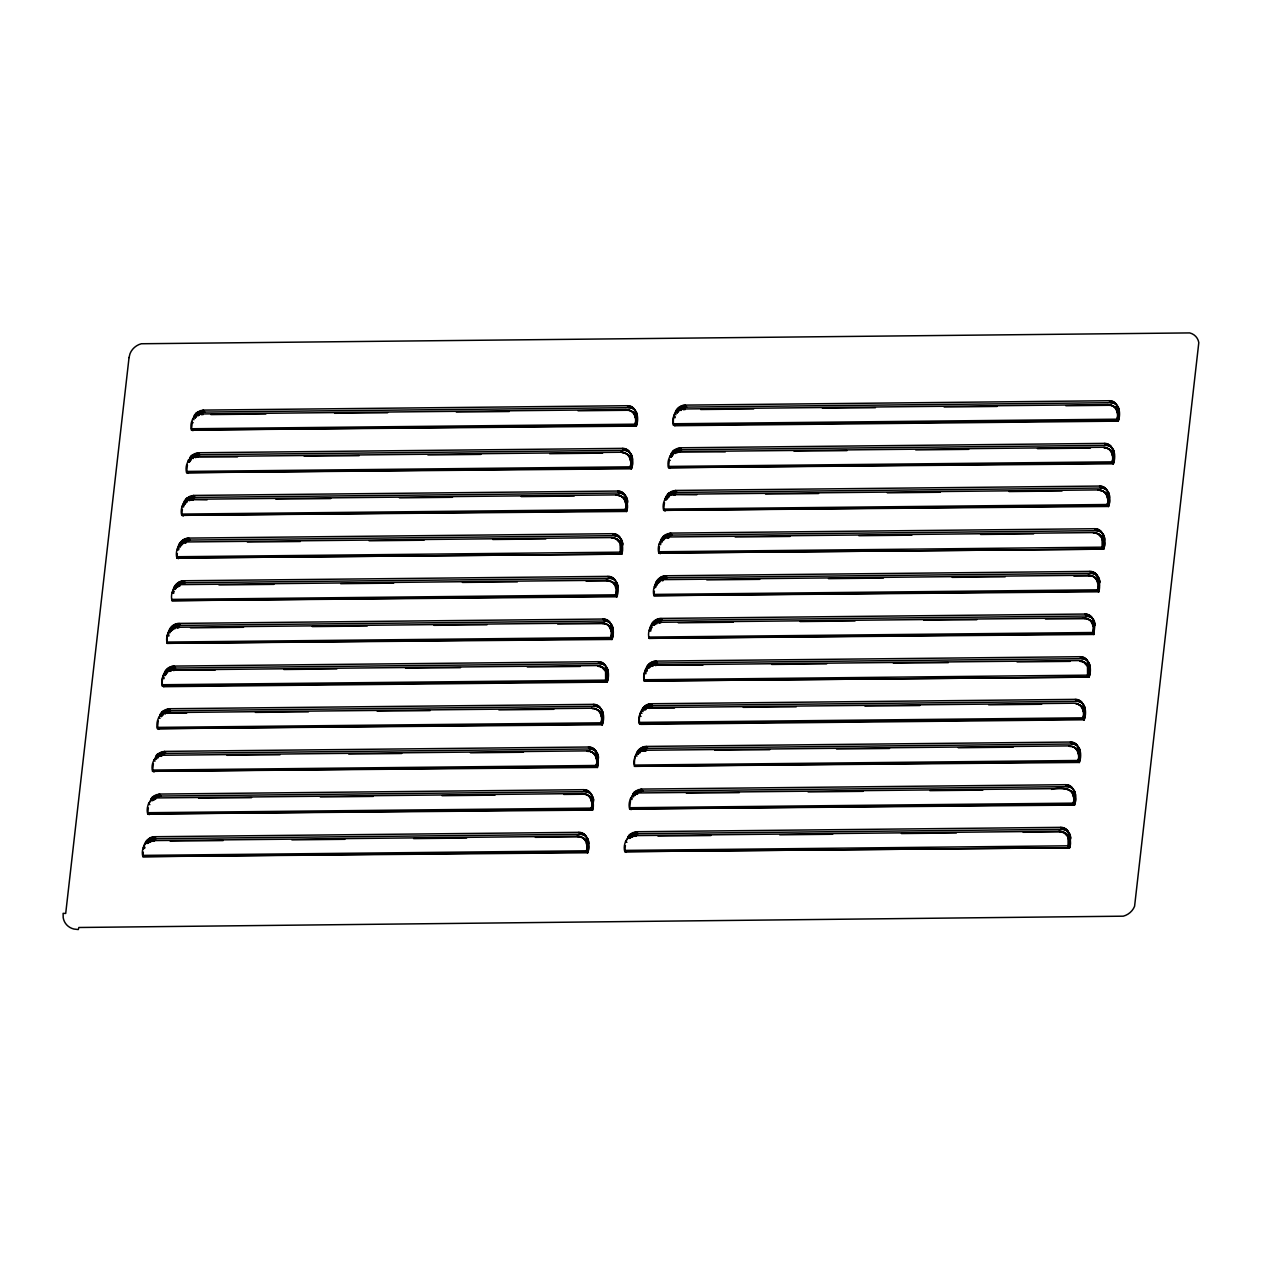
<?xml version="1.0" encoding="UTF-8"?>
<svg xmlns="http://www.w3.org/2000/svg" width="1262" height="1262" viewBox="0 0 1262 1262"><rect width="100%" height="100%" fill="white"/><g stroke="black" fill="none" stroke-linecap="round" stroke-linejoin="round"><path stroke-width="1.5" d="M145.887 841.517L147.26 843.473L151.14 840.066L156.062 838.694L580.141 834.308C589.512 834.198 590.411 846.203 587.666 852.765L586.215 852.055C588.786 845.193 585.3 835.775 577.065 836.201L152.986 840.587C144.783 840.397 140.808 849.468 142.843 856.646L587.666 852.765L586.294 850.793C589.054 844.231 588.155 832.242 578.769 832.336L154.69 836.722C148.427 836.895 143.363 842.732 143.663 848.932M590.774 793.309L593.597 799.619L592.525 810.094L591.073 809.399C593.661 802.522 590.159 793.104 581.94 793.53L157.845 797.915C149.657 797.742 145.682 806.797 147.701 813.974L592.525 810.094L591.168 808.122C593.913 801.575 593.014 789.57 583.643 789.681L159.548 794.066L152.497 796.937L148.853 803.437M595.632 750.638L598.472 756.963L597.383 767.438L595.932 766.728C598.519 759.866 595.017 750.448 586.798 750.874L162.703 755.26C154.516 755.086 150.541 764.141 152.56 771.319L597.383 767.438L596.027 765.466C598.772 758.904 597.872 746.915 588.502 747.009L164.407 751.395L157.356 754.266L153.712 760.781M161.299 712.525L162.656 714.481L165.732 712.083L170.638 710.711L594.717 706.326C604.104 706.215 605.003 718.204 602.258 724.767L600.791 724.072C603.378 717.195 599.876 707.777 591.657 708.203L167.562 712.588C159.375 712.415 155.4 721.485 157.434 728.663L602.258 724.767L600.886 722.81C603.63 716.248 602.731 704.243 593.361 704.354L169.266 708.739L162.23 711.61L158.57 718.11M163.744 686.686L162.293 685.992C160.258 678.814 164.234 669.759 172.421 669.933L596.516 665.547C605.003 665.358 610.303 674.176 607.117 682.111L605.744 680.139C608.489 673.577 607.59 661.588 598.22 661.698L174.124 666.084C164.912 666.304 161.489 677 162.372 684.73L163.744 686.686L607.117 682.111C609.861 675.549 608.962 663.56 599.592 663.654L175.497 668.04L170.591 669.428L166.71 672.835L165.338 670.863M610.603 637.484C613.348 630.921 612.449 618.932 603.078 619.027L178.999 623.412C169.771 623.633 166.347 634.329 167.247 642.058L610.603 637.484L611.975 639.44L167.152 643.336C165.117 636.158 169.092 627.088 177.295 627.261L601.375 622.876C609.593 622.45 613.095 631.868 610.508 638.746L611.975 639.44C614.72 632.893 613.821 620.888 604.451 620.999L180.356 625.384L175.45 626.757L171.569 630.164L170.196 628.192M175.055 585.536L176.428 587.508L180.308 584.101L185.214 582.713L609.309 578.327C618.68 578.233 619.579 590.222 616.834 596.784L615.367 596.09C617.954 589.212 614.452 579.794 606.233 580.22L182.154 584.606C173.951 584.432 169.976 593.487 172.011 600.665L616.834 596.784L615.462 594.812C618.206 588.25 617.307 576.261 607.937 576.371L183.858 580.757C177.595 580.93 172.531 586.767 172.831 592.966M176.869 558.009L621.693 554.128C624.895 546.194 619.595 537.375 611.092 537.565L187.013 541.95C178.81 541.761 174.834 550.831 176.869 558.009L621.693 554.128L620.32 552.157C623.081 545.594 622.166 533.605 612.796 533.7L188.716 538.085C182.454 538.259 177.39 544.096 177.69 550.295M621.693 554.128L622.765 543.654L619.926 537.328M624.8 494.672L627.624 500.982L626.551 511.457L625.1 510.763C627.671 503.885 624.185 494.467 615.951 494.893L191.871 499.279C183.684 499.105 179.709 508.16 181.728 515.338L626.551 511.457L625.179 509.485C627.94 502.939 627.04 490.934 617.654 491.044L193.575 495.43L186.524 498.301L182.88 504.8M190.452 456.544L191.824 458.516L196.067 455.55L199.806 454.73L623.885 450.345C633.256 450.25 634.171 462.239 631.41 468.801L629.959 468.092C632.546 461.229 629.044 451.812 620.825 452.238L196.73 456.623C188.543 456.434 184.567 465.504 186.587 472.682L631.41 468.801L630.053 466.83C632.798 460.267 631.899 448.278 622.529 448.373L198.434 452.758L191.382 455.629L187.738 462.144M195.326 413.889L196.683 415.845L200.926 412.895L204.665 412.075L628.744 407.689C638.13 407.579 639.029 419.568 636.269 426.13L634.818 425.436C637.405 418.558 633.903 409.14 625.684 409.566L201.589 413.952C193.401 413.778 189.426 422.849 191.445 430.026L636.269 426.13L634.912 424.174C637.657 417.612 636.758 405.607 627.388 405.717L203.292 410.103L196.241 412.974L192.597 419.473M624.769 851.661L1069.592 847.78C1072.779 839.845 1067.478 831.027 1058.992 831.216L634.896 835.602C626.709 835.412 622.734 844.483 624.769 851.661L1069.592 847.78L1068.22 845.808C1070.965 839.246 1070.066 827.257 1060.695 827.351L636.6 831.737L629.564 834.608L625.905 841.123M1069.592 847.78L1070.665 837.305L1067.826 830.98M632.672 793.861L634.045 795.833L637.925 792.426L642.831 791.053L1066.926 786.668C1076.297 786.557 1077.196 798.546 1074.451 805.109L1072.984 804.415C1075.571 797.537 1072.069 788.119 1063.85 788.545L639.755 792.93C631.568 792.757 627.593 801.827 629.628 808.989L1074.451 805.109L1073.079 803.137C1075.823 796.59 1074.924 784.585 1065.554 784.696L641.459 789.081L634.423 791.952L630.763 798.452M1077.937 760.481C1080.682 753.919 1079.783 741.93 1070.413 742.04L646.333 746.426C637.105 746.647 633.682 757.342 634.581 765.072L1077.937 760.481L1079.31 762.453L634.486 766.334C632.451 759.156 636.427 750.101 644.63 750.275L1068.709 745.889C1076.928 745.463 1080.43 754.881 1077.843 761.743L1079.31 762.453C1082.055 755.891 1081.155 743.902 1071.785 743.996L647.69 748.382L642.784 749.77L638.903 753.162L637.531 751.205M1076.265 704.007C1084.026 704.417 1086.251 713.456 1084.168 719.782L1082.796 717.826C1085.557 711.263 1084.642 699.274 1075.271 699.369L651.192 703.754C641.964 703.975 638.54 714.671 639.44 722.4L640.796 724.372L1084.168 719.782C1086.913 713.219 1086.014 701.23 1076.644 701.341L652.549 705.726L648.826 706.546L644.582 709.496L643.21 707.54M1087.655 675.154C1090.415 668.592 1089.516 656.603 1080.13 656.713L656.051 661.099C646.838 661.32 643.399 672.015 644.298 679.745L1087.655 675.154L1089.027 677.126L644.204 681.007C642.169 673.829 646.144 664.774 654.347 664.948L1078.426 660.562C1086.929 660.373 1092.229 669.191 1089.027 677.126L644.204 681.007M1089.027 677.126C1091.772 670.564 1090.873 658.575 1081.502 658.669L657.423 663.055L652.501 664.443L648.621 667.85L647.248 665.879M1092.135 617.67L1094.959 623.996L1093.886 634.455L1092.435 633.761C1095.022 626.883 1091.52 617.481 1083.301 617.907L659.206 622.292C651.018 622.103 647.043 631.174 649.062 638.351L1093.886 634.455L1092.529 632.499C1095.274 625.936 1094.375 613.947 1085.004 614.042L660.909 618.427C654.647 618.601 649.583 624.438 649.898 630.637M1096.993 575.015L1099.833 581.325L1098.745 591.799L1097.293 591.105C1099.88 584.227 1096.378 574.809 1088.159 575.235L664.064 579.621C655.877 579.447 651.902 588.502 653.921 595.68L1098.745 591.799L1097.388 589.827C1100.133 583.265 1099.234 571.276 1089.863 571.386L665.768 575.772C659.505 575.945 654.442 581.782 654.757 587.982M658.796 553.024L1103.619 549.144C1106.806 541.209 1101.505 532.39 1093.018 532.58L668.923 536.965C660.736 536.776 656.761 545.847 658.796 553.024L1103.619 549.144L1102.247 547.172C1104.991 540.609 1104.092 528.62 1094.722 528.715L670.627 533.1L663.591 535.971L659.931 542.486M1103.619 549.144C1106.364 542.581 1105.465 530.576 1096.079 530.687L671.999 535.072L664.948 537.943L663.591 535.971M667.519 494.231L668.876 496.187L673.135 493.237L676.858 492.417L1100.953 488.031C1110.323 487.921 1111.223 499.91 1108.478 506.472L1107.011 505.778C1109.598 498.9 1106.096 489.482 1097.877 489.908L673.782 494.294C665.595 494.12 661.619 503.175 663.654 510.353L1108.478 506.472L1107.105 504.5C1109.85 497.954 1108.951 485.949 1099.581 486.059L675.485 490.445L668.45 493.316L664.79 499.815M672.378 451.559L673.75 453.531L676.811 451.133L681.717 449.745L1105.812 445.36C1115.182 445.265 1116.081 457.254 1113.336 463.817L1111.869 463.107C1114.456 456.245 1110.954 446.827 1102.736 447.253L678.656 451.638C670.453 451.465 666.478 460.52 668.513 467.697L1113.336 463.817L1111.964 461.845C1114.709 455.282 1113.81 443.293 1104.439 443.388L680.36 447.789L673.309 450.644L669.665 457.159M1065.854 405.733L1109.061 405.291C1117.28 404.865 1120.782 414.283 1118.195 421.145L1116.823 419.189C1119.568 412.627 1118.668 400.638 1109.298 400.732L685.219 405.118C675.99 405.339 672.567 416.034 673.466 423.764L674.823 425.736L1118.195 421.145C1120.94 414.583 1120.041 402.594 1110.67 402.704L686.575 407.09L681.669 408.462L677.789 411.869L676.416 409.898M587.666 852.765C590.253 845.887 586.751 836.469 578.532 836.895L535.34 837.337M592.525 810.094C595.112 803.231 591.61 793.814 583.391 794.24L563.751 794.429M597.383 767.438C600.27 759.74 595.995 751.805 588.029 750.953M602.258 724.767C604.34 718.441 602.1 709.402 594.355 708.992M607.117 682.111L605.65 681.401L605.571 671.384L601.233 666.636M611.975 639.44C614.547 632.577 611.06 623.16 602.826 623.586L557.678 624.043M616.834 596.784L616.992 587.777L615.54 587.067M620.241 553.419L620.163 543.401L615.824 538.653M626.551 511.457C629.912 503.049 624.264 495.225 615.951 494.893M631.41 468.801C634.786 460.378 629.123 452.569 620.825 452.238M636.269 426.13C638.856 419.268 635.354 409.85 627.135 410.276L578.059 410.781M640.796 724.372L639.345 723.678C637.31 716.5 641.285 707.43 649.488 707.603L1073.568 703.218C1081.802 702.792 1085.288 712.21 1082.717 719.088L1084.168 719.782M674.823 425.736L673.372 425.042C671.337 417.864 675.312 408.793 683.515 408.967L1107.594 404.581C1115.813 404.155 1119.315 413.573 1116.728 420.451L1118.195 421.145M1068.125 847.07L1068.046 837.053L1063.708 832.305M1074.451 805.109C1079.893 789.633 1062.73 786.226 1051.562 789.397M1079.31 762.453C1080.887 756.601 1079.815 748.05 1072.621 746.883M1087.576 676.432L1087.497 666.399L1083.159 661.651M1093.886 634.455L1094.059 625.447L1092.592 624.753M1098.745 591.799C1101.127 584.811 1098.177 576.813 1090.605 575.535M1102.152 548.434L1102.073 538.417L1097.735 533.668M1108.478 506.472C1111.838 498.064 1106.175 490.24 1097.877 489.908M1113.336 463.817C1115.908 456.939 1112.421 447.521 1104.187 447.947M143.3 852.15L142.937 855.384L586.294 850.793M149.168 814.684L147.796 812.712L148.348 807.885M154.027 772.013L152.655 770.057L153.396 763.605M158.886 729.357L157.513 727.385L158.255 720.949M178.336 558.703L176.964 556.731L177.327 553.513M183.195 516.048L181.823 514.076L182.375 509.249M188.054 473.376L186.681 471.42L187.423 464.968M192.912 430.721L191.54 428.749L192.281 422.313M626.22 852.355L624.848 850.399L625.4 845.556M631.079 809.699L629.706 807.727L630.448 801.291M654.379 591.2L654.016 594.418L1097.388 589.827M660.247 553.718L658.874 551.762L659.427 546.919M665.106 511.063L663.733 509.091L664.475 502.655M669.964 468.391L668.608 466.435L669.333 459.999M165.464 675.044L166.016 673.908L164.644 671.936M671.684 456.749L672.236 455.614L670.863 453.642M180.734 541.871L182.107 543.843L180.592 545.925L179.236 543.954M662.66 536.886L664.017 538.858L662.518 540.941L661.146 538.969M1098.366 576.971L1094.785 574.1L1091.22 573.342L667.141 577.744L661.114 579.794L657.66 583.596L656.287 581.624M656.54 585.379L657.139 584.448L655.688 583.754M597.005 752.609L593.424 749.723L589.859 748.981L165.779 753.367L160.873 754.755L156.977 758.146L155.62 756.19M592.13 795.265L589.606 792.93L585 791.653L160.921 796.038L156.015 797.41L152.118 800.818L150.762 798.846M1093.491 619.642L1090.967 617.292L1086.361 616.014L662.282 620.399L657.376 621.772L653.479 625.179L652.123 623.207M1069.198 832.952L1065.617 830.065L1062.068 829.323L637.973 833.709L633.067 835.081L629.186 838.489L627.813 836.532M161.362 716.564L162.214 715.775L160.763 715.081M626.157 496.629L622.576 493.757L619.027 493.016L194.947 497.402L187.896 500.273L186.524 498.301M621.298 539.3L617.717 536.413L614.168 535.672L190.073 540.057L183.037 542.928L181.665 540.956M667.677 537.076L669.144 537.77L665.263 537.675M644.63 750.275L646.081 750.969L640.954 750.985M207.078 499.847L189.395 499.626M696.845 494.767L671.305 494.641M186.697 713.109L165.085 712.935M674.507 708.061L647.012 707.95M237.461 456.907L195.484 456.734M725.271 451.875L677.394 451.749M215.108 670.201L171.175 670.043M702.918 665.153L653.101 665.058M210.896 414.583L265.872 413.999M334.588 413.289L387.608 412.753M456.323 412.043L509.327 411.491M700.678 409.503L753.682 408.967M822.398 408.257L875.418 407.705M944.134 406.995L997.138 406.443M191.54 428.749L634.912 424.174M673.466 423.764L1116.823 419.189M191.445 430.026L634.818 425.436M673.372 425.042L1116.728 420.451M304.205 456.229L359.181 455.661M427.897 454.951L480.917 454.399M549.633 453.689L602.637 453.137M793.987 451.165L846.991 450.613M915.707 449.903L968.727 449.351M1037.443 448.641L1090.447 448.089M186.681 471.42L630.053 466.83M668.608 466.435L1111.964 461.845M186.587 472.682L629.959 468.092M668.513 467.697L1111.869 463.107M275.794 499.121L330.77 498.553M399.486 497.843L452.49 497.307M521.206 496.597L574.226 496.045M765.561 494.057L818.565 493.521M887.296 492.811L940.3 492.259M1009.016 491.549L1062.036 490.997M181.823 514.076L625.179 509.485M663.733 509.091L1107.105 504.5M181.728 515.338L625.1 510.763M663.654 510.353L1107.011 505.778M247.368 542.029L300.372 541.493M369.103 540.783L424.079 540.215M492.795 539.489L545.799 538.953M735.178 536.997L790.154 536.429M858.87 535.703L911.874 535.167M980.59 534.457L1033.61 533.905M176.964 556.731L620.32 552.157M658.874 551.762L1102.247 547.172M218.941 584.937L273.917 584.369M340.677 583.675L393.681 583.139M462.413 582.429L517.373 581.861M586.104 581.151L608.931 581.009L613.427 582.587L616.361 585.789L614.909 585.095M706.752 579.889L759.771 579.353M828.487 578.643L883.463 578.075M952.179 577.365L1005.183 576.813M1073.899 576.103L1090.857 576.024L1089.39 575.314M172.105 599.403L615.462 594.812M172.011 600.665L615.367 596.09M653.921 595.68L1097.293 591.105M190.53 627.845L243.534 627.293M312.25 626.583L367.226 626.015M433.986 625.337L486.99 624.785M678.341 622.797L733.301 622.229M800.061 621.551L855.037 620.967M923.752 620.257L976.772 619.721M1045.488 619.011L1085.998 618.68L1090.494 620.257L1093.807 624.438M649.157 637.073L1092.529 632.499M167.152 643.336L610.508 638.746M649.062 638.351L1092.435 633.761M283.84 669.491L336.844 668.939M405.559 668.229L460.535 667.661M527.295 666.983L580.299 666.431M771.634 664.443L826.61 663.875M893.37 663.197L948.346 662.629M1017.062 661.903L1070.081 661.367M162.372 684.73L605.744 680.139M162.293 685.992L605.65 681.401M255.413 712.399L308.417 711.847M377.149 711.137L430.153 710.601M498.869 709.875L553.844 709.307M743.223 707.351L796.227 706.815M864.943 706.089L919.919 705.521M988.635 704.811L1041.655 704.275M157.513 727.385L600.886 722.81M639.44 722.4L1082.796 717.826M157.434 728.663L600.791 724.072M639.345 723.678L1082.717 719.088M226.986 755.307L280.006 754.755M348.722 754.045L401.726 753.493M470.442 752.783L523.462 752.247M714.797 750.259L769.773 749.691M836.532 748.997L889.536 748.461M958.252 747.751L1013.228 747.167M152.655 770.057L596.027 765.466M152.56 771.319L595.932 766.728M634.486 766.334L1077.843 761.743M198.576 798.215L251.58 797.663M320.296 796.953L373.315 796.401M442.031 795.691L495.035 795.139M686.37 793.167L739.39 792.615M808.106 791.905L863.082 791.337M929.842 790.643L982.846 790.107M147.796 812.712L591.168 808.122M629.706 807.727L1073.079 803.137M147.701 813.974L591.073 809.399M629.628 808.989L1072.984 804.415M170.149 841.123L223.153 840.571M291.885 839.861L344.889 839.309M413.605 838.599L466.625 838.047M657.959 836.075L710.963 835.523M779.679 834.813L832.699 834.261M901.415 833.551L956.391 832.983M1023.151 832.289L1060.443 831.91L1065.175 832.999M624.848 850.399L1068.22 845.808M142.843 856.646L586.215 852.055M1079.893 661.256L1084.61 662.361M597.967 666.241L602.7 667.346M1099.186 534.362L1094.264 532.659M617.276 539.347L612.338 537.644M1111.223 405.228L1114.788 406.948M1110.055 404.881L1111.506 405.591M1114.251 406.932L1115.703 407.626M1108.841 404.676L1110.292 405.37M1115.056 407.689L1116.507 408.399M1107.594 404.581L1109.061 405.291M1115.734 408.541L1117.186 409.251M1116.271 409.456L1117.722 410.166M1116.665 410.434L1118.116 411.128M1116.902 411.444L1118.353 412.138M1116.98 412.469L1118.447 413.163M1106.364 447.884L1109.929 449.619M1105.197 447.553L1106.648 448.247M1109.393 449.587L1110.844 450.297M1103.982 447.332L1105.433 448.026M1110.197 450.36L1111.648 451.055M1110.86 451.212L1112.327 451.906M1111.412 452.127L1112.863 452.821M1111.806 453.09L1113.258 453.799M1112.043 454.099L1113.494 454.793M1112.122 455.125L1113.589 455.834M1101.489 490.555L1105.07 492.275M1100.338 490.208L1101.789 490.902M1104.534 492.259L1105.985 492.953M1099.123 490.003L1100.574 490.697M1105.338 493.016L1106.79 493.726M1106.001 493.868L1107.468 494.562M1106.537 494.783L1108.004 495.493M1106.932 495.761L1108.399 496.455M1107.184 496.771L1108.635 497.465M1107.263 497.796L1108.714 498.49M1095.463 532.88L1098.098 533.905M1098.745 534.236L1101.127 535.609M1100.464 535.687L1101.931 536.382M1093.018 532.58L1094.469 533.274M1101.142 536.539L1102.609 537.233M1101.679 537.454L1103.146 538.148M1102.073 538.417L1103.54 539.111M1102.325 539.426L1103.777 540.12M1102.404 540.452L1103.856 541.161M1091.772 575.866L1095.353 577.602M1094.801 577.57L1096.268 578.28M1095.605 578.343L1097.072 579.037M1088.159 575.235L1089.611 575.929M1096.284 579.195L1097.751 579.889M1096.82 580.11L1098.287 580.804M1097.214 581.088L1098.681 581.782M1097.451 582.082L1098.918 582.792M1097.546 583.123L1098.997 583.817M683.515 408.967L684.966 409.677M682.269 409.077L683.72 409.787M679.839 409.677L681.306 410.387L678.719 410.166M676.7 411.459L678.167 412.153M675.848 412.232L677.315 412.942M674.523 414.031L675.99 414.725M673.766 416.018L675.233 416.728M673.624 417.059L675.075 417.754M1086.913 618.538L1090.494 620.257M1085.746 618.191L1087.213 618.901M1089.942 620.241L1091.409 620.936M1084.531 617.986L1085.998 618.68M1090.747 621.014L1092.214 621.709M1083.301 617.907L1084.752 618.601M1091.425 621.85L1092.876 622.56M1091.961 622.781L1093.428 623.475M1092.687 625.778L1094.138 626.473M629.296 410.213L632.877 411.933M628.129 409.866L629.596 410.576M632.325 411.917L633.792 412.611M626.914 409.661L628.381 410.355M633.13 412.674L634.597 413.384M625.684 409.566L627.135 410.276M633.808 413.526L635.275 414.236M634.344 414.441L635.811 415.151M634.739 415.419L636.206 416.113M634.975 416.428L636.442 417.123M635.07 417.454L636.521 418.148M678.656 451.638L680.108 452.332M676.18 451.985L677.631 452.679M674.981 452.348L676.448 453.042M673.861 452.821L675.312 453.531M671.841 454.115L673.309 454.809M670.99 454.904L672.457 455.598M670.264 455.771L671.715 456.465M669.665 456.686L671.132 457.396M668.765 459.715L670.217 460.409M1080.887 660.862L1083.506 661.903M1084.168 662.235L1086.55 663.607M1079.673 660.641L1081.14 661.351M1085.888 663.67L1087.339 664.364M1086.566 664.522L1088.018 665.216M1087.103 665.437L1088.554 666.131M1087.497 666.399L1088.948 667.109M1087.734 667.409L1089.201 668.119M1087.828 668.45L1089.28 669.144M624.438 452.869L628.019 454.604M623.27 452.537L624.737 453.232M627.466 454.572L628.933 455.267M622.056 452.317L623.523 453.011M628.271 455.345L629.738 456.039M628.949 456.197L630.401 456.891M629.486 457.112L630.953 457.806M629.88 458.074L631.331 458.784M630.117 459.084L631.584 459.778M630.211 460.109L631.663 460.819M673.782 494.294L675.249 495.004M672.536 494.404L674.003 495.114M667.945 496.076L669.396 496.786M666.983 496.771L668.45 497.48M666.131 497.559L667.598 498.269M665.405 498.427L666.857 499.121M664.806 499.358L666.273 500.052M1077.196 703.865L1080.761 705.584M1076.029 703.518L1077.48 704.228M1080.225 705.568L1081.676 706.263M1081.029 706.326L1082.48 707.035M1081.708 707.177L1083.159 707.887M1082.244 708.092L1083.695 708.802M1082.638 709.07L1084.09 709.765M1082.875 710.08L1084.326 710.774M1082.954 711.105L1084.421 711.8M619.579 495.524L623.144 497.26M618.412 495.193L619.879 495.887M622.608 497.244L624.075 497.938M617.197 494.988L618.664 495.682M623.412 498.001L624.864 498.711M624.091 498.853L625.542 499.547M624.627 499.768L626.078 500.478M625.021 500.746L626.473 501.44M625.258 501.755L626.725 502.45M625.353 502.781L626.804 503.475M666.446 537.312L667.913 538.006M663.086 538.748L664.538 539.442M662.124 539.442L663.575 540.136L661.272 540.231M660.547 541.082L661.998 541.792M659.49 542.991L660.957 543.701M659.19 544.017L660.641 544.711M1072.337 746.52L1075.902 748.256M1075.366 748.224L1076.817 748.934M1069.955 745.968L1071.406 746.678M1076.17 748.997L1077.622 749.691M1068.709 745.889L1070.176 746.583M1076.849 749.849L1078.3 750.543M1077.385 750.764L1078.836 751.458M1077.78 751.726L1079.231 752.436M1078.016 752.736L1079.467 753.446M1078.095 753.761L1079.562 754.471M613.553 537.849L616.172 538.89M616.834 539.221L618.285 539.931M617.749 539.899L619.2 540.593M618.554 540.672L620.005 541.366M611.092 537.565L612.559 538.259M619.232 541.508L620.683 542.218M619.768 542.439L621.219 543.133M620.163 543.401L621.614 544.096M620.399 544.411L621.85 545.105M620.478 545.436L621.945 546.146M661.588 579.968L663.055 580.678L660.405 580.331M658.228 581.403L659.679 582.113M657.265 582.097L658.717 582.807M656.414 582.886L657.865 583.58M654.631 585.663L656.082 586.357M654.331 586.672L655.783 587.366M1067.478 789.192L1071.044 790.911M1066.311 788.845L1067.762 789.539M1070.507 790.895L1071.959 791.589M1065.096 788.64L1066.548 789.334M1071.312 791.653L1072.763 792.362M1063.85 788.545L1065.302 789.255M1071.974 792.504L1073.441 793.199M1072.526 793.419L1073.978 794.129M1072.905 794.397L1074.372 795.092M1073.157 795.407L1074.609 796.101M1073.236 796.432L1074.703 797.127M609.861 580.851L613.427 582.587M608.694 580.52L610.145 581.214M612.89 582.555L614.342 583.265M607.479 580.299L608.931 581.009M613.695 583.328L615.146 584.022M606.233 580.22L607.7 580.914M614.373 584.18L615.824 584.874M615.619 588.108L617.086 588.802M659.206 622.292L660.657 622.986M657.959 622.403L659.411 623.097M655.546 623.002L656.997 623.696L654.41 623.475M653.369 624.075L654.82 624.769L652.407 624.769M650.829 626.409L652.28 627.119M650.23 627.34L651.681 628.034M649.772 628.318L651.224 629.012M201.589 413.952L203.056 414.662M649.473 629.328L650.924 630.038M200.343 414.062L201.81 414.772M649.315 630.369L650.782 631.063M197.929 414.662L199.38 415.372M196.793 415.151L198.26 415.845M1061.452 831.516L1064.071 832.541M1064.718 832.873L1066.185 833.583M1065.649 833.551L1067.1 834.245M1060.238 831.295L1061.689 831.989M1066.437 834.324L1067.904 835.018M194.79 416.444L196.241 417.138M1058.992 831.216L1060.443 831.91M1067.116 835.176L1068.583 835.87M1067.652 836.091L1069.119 836.785M193.938 417.217L195.389 417.927M1068.046 837.053L1069.513 837.747M1068.299 838.063L1069.75 838.757M1068.378 839.088L1069.829 839.798M192.613 419.016L194.064 419.71M191.698 422.044L193.165 422.738M605.003 623.523L608.568 625.242M603.835 623.176L605.287 623.885M608.032 625.226L609.483 625.92M602.621 622.971L604.072 623.665M608.836 625.999L610.287 626.693M601.375 622.876L602.826 623.586M609.499 626.835L610.966 627.545M610.051 627.75L611.502 628.46M610.445 628.728L611.896 629.423M610.682 629.738L612.133 630.432M610.761 630.763L612.228 631.457M654.347 664.948L655.798 665.642M651.87 665.295L653.322 665.989M650.687 665.658L652.138 666.352L649.551 666.147M648.494 666.73L649.962 667.424M647.548 667.424L648.999 668.134M645.955 669.081L647.422 669.775M645.371 670.012L646.822 670.706M196.73 456.623L198.181 457.317M644.614 671.999L646.065 672.693M194.253 456.97L195.72 457.664M644.456 673.025L645.907 673.734M191.934 457.806L193.401 458.516M189.931 459.1L191.382 459.794M189.079 459.889L190.53 460.583M188.353 460.74L189.805 461.45M187.754 461.671L189.205 462.381M598.977 665.847L601.595 666.888M602.258 667.204L604.624 668.592M597.762 665.626L599.213 666.336M603.977 668.655L605.429 669.349M604.64 669.507L606.107 670.201M605.176 670.422L606.643 671.116M605.571 671.384L607.038 672.094M605.823 672.394L607.274 673.103M605.902 673.435L607.353 674.129M649.488 707.603L650.94 708.313M648.242 707.714L649.693 708.424M644.693 708.802L646.144 709.496M643.636 709.402L645.103 710.096M640.497 712.667L641.964 713.361M191.871 499.279L193.323 499.989M190.625 499.389L192.076 500.099M639.597 715.696L641.049 716.39M188.212 499.989L189.663 500.698M186.019 501.061L187.486 501.771M185.072 501.755L186.524 502.465L184.22 502.544M183.479 503.412L184.946 504.106M182.895 504.343L184.347 505.037M182.438 505.321L183.889 506.015M182.138 506.33L183.589 507.024M595.27 708.85L598.851 710.569M594.102 708.503L595.569 709.212M598.314 710.553L599.765 711.247M599.103 711.311L600.57 712.02M591.657 708.203L593.108 708.913M599.781 712.162L601.248 712.872M600.318 713.077L601.785 713.787M600.712 714.055L602.179 714.749M600.964 715.065L602.416 715.759M601.043 716.09L602.495 716.784M643.383 750.385L644.835 751.079M642.153 750.622L643.604 751.316M638.777 752.057L640.244 752.751M636.963 753.54L638.43 754.234M635.638 755.323L637.105 756.033M184.536 542.297L185.987 542.991L183.353 542.66M181.16 543.733L182.627 544.427M180.214 544.427L181.665 545.121M179.362 545.216L180.813 545.91M178.62 546.067L180.087 546.777M177.579 547.976L179.03 548.686M177.264 548.986L178.731 549.696M590.411 751.505L593.992 753.24M589.244 751.174L590.711 751.868M593.44 753.209L594.907 753.903M594.244 753.982L595.711 754.676M586.798 750.874L588.25 751.568M594.923 754.834L596.39 755.528M595.459 755.749L596.926 756.443M595.853 756.711L597.32 757.421M596.09 757.721L597.557 758.415M596.185 758.746L597.636 759.456M636.095 793.64L637.562 794.35M633.918 794.713L635.37 795.423M632.104 796.196L633.571 796.906M630.779 797.994L632.246 798.688M630.322 798.972L631.789 799.666M178.478 585.316L179.945 586.01M177.358 585.805L178.81 586.499M176.301 586.388L177.768 587.098L175.339 587.082M174.487 587.871L175.954 588.565M173.762 588.739L175.229 589.433M172.72 590.648L174.172 591.342M172.405 591.657L173.872 592.351M172.263 592.683L173.714 593.392M585.552 794.161L589.133 795.896M584.385 793.83L585.852 794.524M588.581 795.88L590.048 796.574M583.17 793.624L584.637 794.319M589.386 796.637L590.853 797.347M581.94 793.53L583.391 794.24M590.064 797.489L591.515 798.183M590.6 798.404L592.067 799.114M590.995 799.382L592.446 800.076M591.231 800.392L592.698 801.086M591.326 801.417L592.777 802.111M634.896 835.602L636.363 836.296M633.65 835.712L635.117 836.406M631.237 836.312L632.704 837.006L630.117 836.785M629.06 837.384L630.511 838.078L628.097 838.078M625.463 841.628L626.93 842.338M177.295 627.261L178.747 627.971M176.033 627.372L177.5 628.082M173.62 627.987L175.087 628.681L172.5 628.46M171.443 629.06L172.894 629.754M170.48 629.754L171.947 630.448M169.629 630.527L171.096 631.237M168.903 631.394L170.354 632.104M168.303 632.325L169.771 633.019M167.546 634.313L169.013 635.023M167.404 635.354L168.856 636.048M579.526 836.485L584.259 838.567M583.722 838.536L585.189 839.23M578.312 836.28L579.779 836.974M584.527 839.309L585.978 840.003M577.065 836.201L578.532 836.895M585.205 840.161L586.656 840.855M585.742 841.076L587.193 841.77M586.373 843.048L587.84 843.742M586.467 844.073L587.918 844.783M172.421 669.933L173.888 670.627M169.944 670.28L171.411 670.974M168.761 670.643L170.228 671.337L167.641 671.132M165.622 672.409L167.089 673.103M164.77 673.198L166.237 673.892L165.496 674.76L164.044 674.066M163.445 674.981L164.912 675.691M162.688 676.984L164.139 677.678M162.546 678.01L163.997 678.719M167.562 712.588L169.029 713.298M166.316 712.699L167.783 713.409M163.902 713.298L165.369 714.008M161.725 714.387L163.177 715.081M158.586 717.652L160.037 718.346M160.227 755.607L161.694 756.301L159.044 755.97M156.867 757.042L158.318 757.736M155.052 758.525L156.504 759.219M153.727 760.308L155.179 761.018M154.185 798.625L155.636 799.335M153.049 799.114L154.516 799.808M152.008 799.698L153.459 800.408M148.411 803.957L149.862 804.651M152.986 840.587L154.437 841.281M151.74 840.697L153.191 841.391M149.326 841.297L150.777 841.991L148.19 841.77M147.133 842.369L148.6 843.063L146.187 843.063M143.552 846.613L145.004 847.323M143.253 847.622L144.704 848.332M1115.703 403.461L1118.384 407.31M1114.867 402.673L1116.223 404.645M1117.469 406.411L1118.842 408.383M1113.904 402.01L1115.277 403.982M1117.769 407.547L1119.126 409.503M1112.847 401.474L1114.22 403.446M1117.895 408.714L1119.268 410.671M1111.727 401.079L1113.084 403.051M1117.88 409.913L1119.252 411.869M1110.528 400.827L1111.901 402.799M1109.298 400.732L1110.67 402.704M1110.844 446.133L1113.526 449.982M1110.008 445.344L1111.365 447.3M1112.611 449.083L1113.967 451.039M1109.046 444.681L1110.418 446.638M1112.895 450.203L1114.267 452.175M1107.989 444.145L1109.361 446.101M1113.037 451.37L1114.409 453.342M1106.869 443.751L1108.225 445.707M1113.021 452.569L1114.393 454.541M1105.67 443.498L1107.042 445.47M1104.439 443.388L1105.812 445.36M1105.985 488.788L1108.667 492.637M1105.133 488L1106.506 489.971M1107.752 491.738L1109.109 493.71M1104.187 487.337L1105.544 489.309M1108.036 492.858L1109.408 494.83M1103.13 486.801L1104.502 488.773M1108.178 494.041L1109.55 495.998M1101.994 486.406L1103.367 488.378M1108.162 495.24L1109.535 497.196M1100.811 486.154L1102.183 488.126M1099.581 486.059L1100.953 488.031M1101.127 531.444L1103.808 535.293M1100.275 530.671L1101.647 532.627M1102.893 534.394L1104.25 536.366M1099.328 529.993L1100.685 531.965M1103.177 535.53L1104.55 537.502M1103.319 536.697L1104.692 538.669M1098.271 529.472L1099.644 531.428M1097.135 529.078L1098.508 531.034M1103.303 537.896L1104.66 539.868M1095.952 528.825L1097.325 530.781M1094.722 528.715L1096.079 530.687M1096.268 574.115L1098.95 577.964M1095.416 573.327L1096.788 575.298M1098.019 577.065L1099.391 579.021M1094.469 572.664L1095.826 574.636M1098.319 578.185L1099.691 580.157M1093.413 572.128L1094.785 574.1M1098.461 579.368L1099.833 581.325M1092.277 571.733L1093.649 573.705M1098.445 580.552L1099.801 582.523M1091.094 571.481L1092.45 573.453M1089.863 571.386L1091.22 573.342M1091.409 616.771L1094.091 620.62M1090.557 615.998L1091.93 617.954M1093.16 619.721L1094.533 621.693M1089.595 615.32L1090.967 617.292M1093.46 620.857L1094.832 622.813M1088.554 614.783L1089.911 616.755M1093.602 622.024L1094.959 623.996M1087.418 614.389L1088.791 616.361M1093.586 623.223L1094.943 625.195M1086.235 614.152L1087.592 616.108M1085.004 614.042L1086.361 616.014M1086.55 659.442L1089.232 663.291M1085.699 658.654L1087.071 660.625M1088.301 662.392L1089.674 664.348M1084.736 657.991L1086.109 659.947M1088.601 663.512L1089.974 665.484M1083.695 657.455L1085.052 659.427M1088.743 664.68L1090.1 666.651M1082.559 657.06L1083.932 659.032M1088.712 665.879L1090.084 667.85M1081.36 656.808L1082.733 658.78M1080.13 656.713L1081.502 658.669M1081.692 702.098L1084.358 705.947M1080.84 701.309L1082.212 703.281M1083.443 705.048L1084.815 707.02M1079.878 700.647L1081.25 702.618M1083.742 706.184L1085.099 708.14M1078.821 700.11L1080.193 702.082M1083.869 707.351L1085.241 709.323M1083.853 708.55L1085.225 710.506M1077.701 699.716L1079.073 701.688M1076.502 699.463L1077.874 701.435M1075.271 699.369L1076.644 701.341M1076.817 744.769L1079.499 748.618M1075.981 743.981L1077.338 745.952M1078.584 747.719L1079.957 749.675M1075.019 743.318L1076.391 745.274M1078.884 748.839L1080.24 750.811M1073.962 742.782L1075.334 744.738M1079.01 750.007L1080.382 751.978M1072.842 742.387L1074.199 744.343M1078.994 751.205L1080.367 753.177M1071.643 742.135L1073.015 744.107M1070.413 742.04L1071.785 743.996M1071.959 787.425L1074.64 791.274M1071.122 786.636L1072.479 788.608M1073.725 790.375L1075.082 792.347M1070.16 785.974L1071.533 787.945M1074.009 791.495L1075.382 793.467M1069.103 785.437L1070.476 787.409M1074.151 792.678L1075.524 794.634M1067.983 785.043L1069.34 787.015M1074.136 793.877L1075.508 795.833M1066.784 784.79L1068.157 786.762M1065.554 784.696L1066.926 786.668M1067.1 830.096L1069.782 833.93M1066.248 829.308L1067.62 831.264M1068.867 833.03L1070.223 835.002M1065.302 828.629L1066.658 830.601M1069.151 834.166L1070.523 836.138M1064.245 828.109L1065.617 830.065M1069.293 835.334L1070.665 837.305M1063.109 827.714L1064.481 829.67M1069.277 836.532L1070.649 838.504M1061.926 827.462L1063.298 829.418M1060.695 827.351L1062.068 829.323M685.219 405.118L686.575 407.09M683.957 405.244L685.329 407.216M682.71 405.528L684.067 407.484M681.48 405.938L682.852 407.91M680.313 406.49L681.669 408.462M679.193 407.184L680.565 409.156M678.167 407.989L679.54 409.961M677.237 408.904L678.609 410.86M675.738 410.986L677.095 412.942M680.36 447.789L681.717 449.745M679.098 447.915L680.455 449.871M677.852 448.184L679.208 450.155M676.621 448.609L677.994 450.566M675.438 449.162L676.811 451.133M674.334 449.84L675.706 451.812M673.309 450.644L674.665 452.616M671.558 452.569L672.93 454.525M633.792 408.446L636.474 412.295M632.94 407.658L634.313 409.629M635.543 411.396L636.916 413.368M631.994 406.995L633.35 408.967M635.843 412.532L637.215 414.488M630.937 406.459L632.309 408.431M635.985 413.699L637.357 415.655M629.801 406.064L631.174 408.036M635.969 414.898L637.326 416.854M628.618 405.812L629.975 407.784M627.388 405.717L628.744 407.689M675.485 490.445L676.858 492.417M674.239 490.571L675.596 492.543M672.977 490.839L674.35 492.811M671.763 491.265L673.135 493.237M670.579 491.817L671.952 493.789M669.475 492.511L670.848 494.483M668.45 493.316L669.807 495.288M666.699 495.225L668.071 497.196L667.377 498.269L666.005 496.313M665.453 497.449L666.825 499.405M628.933 451.118L631.615 454.967M628.082 450.329L629.454 452.285M630.684 454.052L632.057 456.024M627.119 449.666L628.492 451.622M630.984 455.188L632.357 457.159M631.126 456.355L632.483 458.327M626.078 449.13L627.435 451.086M624.942 448.736L626.315 450.692M631.11 457.554L632.467 459.526M623.759 448.483L625.116 450.439M622.529 448.373L623.885 450.345M670.627 533.1L671.999 535.072M669.381 533.227L670.737 535.198M668.119 533.51L669.491 535.467M666.904 533.921L668.261 535.893M665.721 534.489L667.093 536.445M664.617 535.167L665.973 537.139M661.84 537.896L663.213 539.852M660.594 540.104L661.966 542.076M624.075 493.773L626.757 497.622M623.223 492.985L624.595 494.956M625.826 496.723L627.198 498.695M622.261 492.322L623.633 494.294M626.126 497.843L627.498 499.815M621.219 491.786L622.576 493.757M626.267 499.026L627.624 500.982M620.084 491.391L621.456 493.363M626.236 500.209L627.608 502.181M618.901 491.139L620.257 493.111M617.654 491.044L619.027 493.016M665.768 575.772L667.141 577.744M664.506 575.898L665.879 577.854M663.26 576.166L664.632 578.138M662.045 576.592L663.402 578.564M660.862 577.144L662.235 579.116M659.758 577.838L661.114 579.794M658.717 578.643L660.089 580.599M657.786 579.558L659.158 581.514M656.981 580.552L658.338 582.523M655.735 582.76L657.108 584.732M619.216 536.429L621.898 540.278M618.364 535.656L619.737 537.612M620.967 539.379L622.34 541.351M617.402 534.978L618.774 536.949M621.267 540.515L622.623 542.471M616.345 534.457L617.717 536.413M621.409 541.682L622.765 543.654M615.225 534.047L616.597 536.019M621.377 542.881L622.75 544.853M614.026 533.81L615.399 535.766M612.796 533.7L614.168 535.672M660.909 618.427L662.282 620.399M659.647 618.554L661.02 620.525M658.401 618.837L659.774 620.794M657.171 619.248L658.543 621.219M656.003 619.816L657.376 621.772M654.883 620.494L656.256 622.466M653.858 621.298L655.23 623.27M652.927 622.213L654.3 624.185M614.342 579.1L617.023 582.949M613.506 578.312L614.862 580.283M616.108 582.05L617.481 584.006M612.543 577.649L613.916 579.621M616.408 583.17L617.765 585.142M611.486 577.113L612.859 579.084M616.534 584.338L617.907 586.309M610.366 576.718L611.723 578.69M616.519 585.536L617.891 587.508M609.167 576.466L610.54 578.438M607.937 576.371L609.309 578.327M656.051 661.099L657.423 663.055M654.789 661.225L656.161 663.181M653.542 661.493L654.915 663.465M652.312 661.919L653.684 663.875M651.145 662.471L652.501 664.443M650.025 663.165L651.397 665.121M648.999 663.97L650.372 665.926M648.069 664.869L649.441 666.841M645.608 669.27L646.98 671.242M609.483 621.756L612.165 625.605M608.647 620.967L610.003 622.939M611.25 624.706L612.606 626.678M607.685 620.305L609.057 622.276M611.534 625.842L612.906 627.798M606.628 619.768L608 621.74M611.676 627.009L613.048 628.981M611.66 628.208L613.032 630.164M605.508 619.374L606.864 621.346M604.309 619.137L605.681 621.093M603.078 619.027L604.451 620.999M651.192 703.754L652.549 705.726M649.93 703.88L651.302 705.852M648.684 704.164L650.04 706.121M647.453 704.575L648.826 706.546M646.286 705.127L647.643 707.099M645.166 705.821L646.538 707.793M644.141 706.625L645.513 708.597M641.711 709.623L643.068 711.579M604.624 664.427L607.306 668.276M603.772 663.638L605.145 665.61M606.391 667.377L607.748 669.333M602.826 662.976L604.183 664.932M606.675 668.497L608.047 670.469M601.769 662.44L603.141 664.411M606.817 669.665L608.189 671.636M600.633 662.045L602.006 664.001M606.801 670.863L608.174 672.835M599.45 661.793L600.822 663.765M598.22 661.698L599.592 663.654M646.333 746.426L647.69 748.382M645.071 746.552L646.444 748.508M643.825 746.82L645.182 748.792M642.595 747.246L643.967 749.202M641.427 747.798L642.784 749.77M640.307 748.476L641.68 750.448M639.282 749.281L640.654 751.253M638.351 750.196L639.724 752.168M636.837 752.278L638.209 754.25M599.765 707.083L602.447 710.932M598.914 706.294L600.286 708.266M601.532 710.033L602.889 712.005M597.967 705.632L599.324 707.603M601.816 711.169L603.189 713.125M601.958 712.336L603.331 714.292M596.91 705.095L598.283 707.067M595.774 704.701L597.147 706.673M601.942 713.535L603.299 715.491M594.591 704.448L595.964 706.42M593.361 704.354L594.717 706.326M641.459 789.081L642.831 791.053M640.213 789.207L641.569 791.179M638.951 789.476L640.323 791.448M637.736 789.902L639.108 791.873M636.553 790.454L637.925 792.426M635.449 791.148L636.821 793.12M634.423 791.952L635.78 793.924M633.492 792.867L634.865 794.823M594.907 749.754L597.589 753.603M594.055 748.965L595.427 750.922M596.658 752.688L598.03 754.66M593.108 748.303L594.465 750.259M596.958 753.824L598.33 755.796M592.052 747.767L593.424 749.723M597.1 754.991L598.472 756.963M590.916 747.372L592.288 749.328M597.084 756.19L598.44 758.162M589.733 747.12L591.089 749.076M588.502 747.009L589.859 748.981M636.6 831.737L637.973 833.709M635.354 831.863L636.711 833.835M634.092 832.147L635.464 834.103M632.877 832.557L634.25 834.529M631.694 833.125L633.067 835.081M630.59 833.803L631.962 835.775M629.564 834.608L630.921 836.58M628.634 835.523L629.99 837.495M589.196 791.621L593.172 797.332M588.234 790.958L589.606 792.93M592.099 796.48L593.471 798.452M587.193 790.422L588.549 792.394M592.241 797.663L593.597 799.619M586.057 790.028L587.429 792M592.225 798.846L593.582 800.818M584.874 789.775L586.231 791.747M583.643 789.681L585 791.653M585.189 835.065L587.871 838.914M584.338 834.292L585.71 836.249M586.94 838.015L588.313 839.987M583.375 833.614L584.748 835.586M587.24 839.151L588.613 841.107M582.334 833.094L583.691 835.05M587.382 840.318L588.739 842.29M581.198 832.683L582.571 834.655M587.351 841.517L588.723 843.489M579.999 832.447L581.372 834.403M578.769 832.336L580.141 834.308M203.292 410.103L204.665 412.075M202.03 410.229L203.403 412.201M200.784 410.497L202.157 412.469M199.57 410.923L200.926 412.895M198.386 411.475L199.759 413.447M197.282 412.169L198.639 414.141M196.241 412.974L197.613 414.946M194.506 414.882L195.862 416.854M193.812 415.971L195.184 417.927M198.434 452.758L199.806 454.73M197.172 452.884L198.544 454.856M195.925 453.168L197.298 455.14M194.711 453.579L196.067 455.55M193.528 454.146L194.9 456.118M192.423 454.825L193.78 456.797M191.382 455.629L192.755 457.601M189.647 457.554L191.004 459.51M188.401 459.762L189.773 461.734M193.575 495.43L194.947 497.402M192.313 495.556L193.685 497.528M191.067 495.824L192.439 497.796M189.836 496.25L191.209 498.222M188.669 496.802L190.041 498.774M187.549 497.496L188.921 499.452M185.593 499.216L186.965 501.172M184.788 500.209L186.145 502.181L185.467 503.254L184.094 501.282M183.542 502.434L184.899 504.39M188.716 538.085L190.073 540.057M187.454 538.211L188.827 540.183M186.208 538.495L187.565 540.452M184.978 538.906L186.35 540.877M183.81 539.473L185.167 541.43M182.69 540.152L184.063 542.124M179.914 542.881L181.286 544.837M178.683 545.089L180.04 547.061M183.858 580.757L185.214 582.713M182.596 580.883L183.968 582.839M181.349 581.151L182.706 583.123M180.119 581.577L181.491 583.533M178.952 582.129L180.308 584.101M177.832 582.823L179.204 584.779M176.806 583.628L178.179 585.584M175.875 584.527L177.248 586.499M174.377 586.609L175.733 588.581M178.999 623.412L180.356 625.384M177.737 623.538L179.094 625.51M176.491 623.822L177.847 625.778M175.26 624.233L176.633 626.204M174.077 624.8L175.45 626.757M172.973 625.479L174.345 627.451M171.947 626.283L173.304 628.255M171.017 627.198L172.389 629.17M169.502 629.281L170.875 631.237M174.124 666.084L175.497 668.04M172.878 666.21L174.235 668.166M171.616 666.478L172.989 668.45M170.402 666.904L171.774 668.86M169.218 667.456L170.591 669.428M168.114 668.15L169.487 670.106M167.089 668.955L168.445 670.911M166.158 669.854L167.515 671.826M169.266 708.739L170.638 710.711M168.02 708.865L169.376 710.837M166.758 709.134L168.13 711.105M165.543 709.559L166.899 711.531M164.36 710.112L165.732 712.083M163.255 710.806L164.612 712.778M162.23 711.61L163.587 713.582M160.479 713.519L161.851 715.491L161.157 716.564L159.785 714.607M164.407 751.395L165.779 753.367M163.145 751.521L164.517 753.493M161.899 751.805L163.271 753.777M160.684 752.215L162.041 754.187M159.501 752.783L160.873 754.755M158.397 753.461L159.753 755.433M157.356 754.266L158.728 756.238M156.425 755.181L157.797 757.153M159.548 794.066L160.921 796.038M158.286 794.192L159.659 796.164M157.04 794.461L158.413 796.432M155.81 794.886L157.182 796.858M154.642 795.439L156.015 797.41M153.522 796.133L154.895 798.105M152.497 796.937L153.869 798.909M151.566 797.852L152.939 799.808M154.69 836.722L156.062 838.694M153.428 836.848L154.8 838.82M152.181 837.132L153.554 839.088M150.951 837.542L152.323 839.514M149.784 838.11L151.14 840.066M148.664 838.788L150.036 840.76M147.638 839.593L149.011 841.565M146.707 840.508L148.08 842.48M129.039 357.572L65.703 913.436L63.1 913.341L63.195 917.695A17.605 15.491 -34.8 0 0 73.811 929.021L78.26 929.558L78.859 927.491L1123.275 916.18A15.065 13.251 -34.8 0 0 1134.585 906.274L1198.805 342.617A15.065 13.251 -34.8 0 0 1189.735 332.916L141.328 343.753A15.065 13.251 -34.8 0 0 130.018 353.675L129.039 357.572"/></g></svg>
